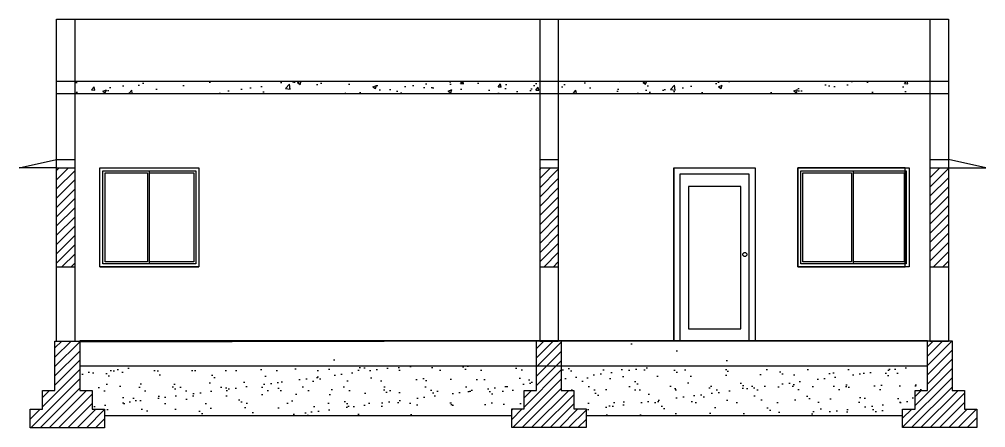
# Model space of a CAD drawing. Header units: inches. Extents: x 10096 to 11008, y 5064 to 5575.
# Drawn here: x 10540 to 11008, y 5377.4 to 5575.4 of the extents above; entities that cross this region are included whole.
import ezdxf

# ---------------------------------------------------------------- set-up
doc = ezdxf.new("R2010")
doc.units = ezdxf.units.IN
doc.layers.get('0').update_dxf_attribs({"true_color": 0xe7f0ff})

# ---------------------------------------------------------------- blocks, each defined once
blk = doc.blocks.new('*U8')
blk.add_lwpolyline([(76.2, 0), (0, 0), (0, 2134), (1000, 2134), (1000, 0), (923.8, 0)])
for points in [[(923.8, 0), (76.2, 0), (76.2, 2057.8), (923.8, 2057.8)], [(177.8, 152.4), (822.2, 152.4), (822.2, 1905.4), (177.8, 1905.4)]]:
    blk.add_lwpolyline(points, close=True)
blk.add_circle((873, 1066.8), 25.4)
blk = doc.blocks.new('*U10')
for p, q in [((1.5, 1.5), (1.5, 46.5)), ((1.5, 46.5), (24, 46.5)), ((24, 1.5), (24, 46.5)), ((24, 46.5), (46.5, 46.5)), ((46.5, 46.5), (46.5, 1.5)), ((24, 1.5), (1.5, 1.5)), ((46.5, 1.5), (24, 1.5))]:
    blk.add_line(p, q)
blk.add_lwpolyline([(0, 0), (0, 48), (48, 48), (48, 0)], close=True)
for points in [[(23, 45.5), (23, 2.5), (2.5, 2.5), (2.5, 45.5), (23, 45.5)], [(24, 45.5), (45.5, 45.5), (45.5, 2.5), (24, 2.5)]]:
    blk.add_lwpolyline(points)
blk = doc.blocks.new('*U12')
for p, q in [((1.5, 1.5), (1.5, 46.5)), ((1.5, 46.5), (27, 46.5)), ((27, 1.5), (27, 46.5)), ((27, 46.5), (52.5, 46.5)), ((52.5, 46.5), (52.5, 1.5)), ((27, 1.5), (1.5, 1.5)), ((52.5, 1.5), (27, 1.5))]:
    blk.add_line(p, q)
blk.add_lwpolyline([(0, 0), (0, 48), (54, 48), (54, 0)], close=True)
for points in [[(26, 45.5), (26, 2.5), (2.5, 2.5), (2.5, 45.5), (26, 45.5)], [(27, 45.5), (51.5, 45.5), (51.5, 2.5), (27, 2.5)]]:
    blk.add_lwpolyline(points)
blk = doc.blocks.new('foundation')
for p, q in [((10557.23, 5419.39), (10569.23, 5419.39)), ((10557.23, 5395.39), (10557.23, 5419.39)), ((10562.52, 5419.36), (10562.52, 5419.36)), ((10569.23, 5419.39), (10569.23, 5395.39)), ((10551.23, 5386.39), (10551.23, 5395.39)), ((10551.23, 5395.39), (10557.23, 5395.39)), ((10569.23, 5395.39), (10575.23, 5395.39)), ((10575.23, 5395.39), (10575.23, 5386.39)), ((10545.23, 5377.39), (10545.23, 5386.39)), ((10545.23, 5386.39), (10551.23, 5386.39)), ((10575.23, 5386.39), (10581.23, 5386.39)), ((10581.23, 5386.39), (10581.23, 5377.39)), ((10581.23, 5377.39), (10545.23, 5377.39))]:
    blk.add_line(p, q)

msp = doc.modelspace()

# ---------------------------------------------------------------- hatches: boundary and pattern name
h = msp.add_hatch()
h.set_pattern_fill('AR-CONC', color=256, scale=20)
h.paths.add_polyline_path([(10792, 5545.36), (10567, 5545.36), (10567, 5539.36), (10792, 5539.36)])
h.paths.add_polyline_path([(10990, 5545.36), (10801, 5545.36), (10801, 5539.36), (10990, 5539.36)])
h.paths.add_polyline_path([(10801, 5545.36), (10792, 5545.36), (10792, 5539.36), (10801, 5539.36)])
h.paths.add_polyline_path([(10567, 5545.36), (10558, 5545.36), (10558, 5539.36), (10567, 5539.36)])
h = msp.add_hatch()
h.set_pattern_fill('AR-CONC', color=256, angle=1)
h.paths.add_polyline_path([(10567, 5545.36), (10558, 5545.36), (10558, 5539.36), (10567, 5539.36)])
h.paths.add_polyline_path([(10990, 5545.36), (10567, 5545.36), (10567, 5539.36), (10990, 5539.36)])
h = msp.add_hatch()
h.set_pattern_fill('AR-CONC', color=256, angle=1)
h.paths.add_polyline_path([(10792, 5545.36), (10567, 5545.36), (10567, 5539.36), (10792, 5539.36)])
h = msp.add_hatch()
h.set_pattern_fill('AR-CONC', color=256, scale=0.1)
h.paths.add_polyline_path([(10792, 5545.36), (10567, 5545.36), (10567, 5539.36), (10792, 5539.36)])
h.paths.add_polyline_path([(10981, 5545.36), (10801, 5545.36), (10801, 5539.36), (10981, 5539.36)])
h = msp.add_hatch()
h.set_pattern_fill('AR-CONC', color=256, angle=10)
h.paths.add_polyline_path([(10979.79, 5419.45), (10784.95, 5419.45), (10569.23, 5419.05), (10569.23, 5407.36), (10979.79, 5407.36)])
h.paths.add_polyline_path([(10790.49, 5419.45), (10784.95, 5419.45), (10569.23, 5419.05), (10569.23, 5407.36), (10790.49, 5407.36)], flags=16)
h = msp.add_hatch()
h.set_pattern_fill('AR-CONC', color=256, scale=2)
h.paths.add_polyline_path([(10979.79, 5419.45), (10896.37, 5419.46), (10896.37, 5419.36), (10893.37, 5419.36), (10860, 5419.36), (10857, 5419.36), (10802.49, 5419.46), (10802.49, 5407.36), (10979.79, 5407.36)])
h.paths.add_polyline_path([(10979.79, 5407.36), (10802.49, 5407.36), (10802.49, 5395.46), (10808.49, 5395.46), (10808.49, 5386.46), (10814.49, 5386.46), (10814.49, 5383.36), (10967.79, 5383.36), (10967.79, 5386.45), (10973.79, 5386.45), (10973.79, 5395.45), (10979.79, 5395.45)])
h = msp.add_hatch()
h.set_pattern_fill('AR-CONC', color=256)
h.paths.add_polyline_path([(10790.49, 5419.36), (10569.23, 5419.36), (10569.23, 5407.36), (10790.49, 5407.36)])
h = msp.add_hatch()
h.set_pattern_fill('AR-CONC', color=256)
h.paths.add_polyline_path([(10790.49, 5419.36), (10569.23, 5419.36), (10569.23, 5407.36), (10790.49, 5407.36)])
h = msp.add_hatch()
h.set_pattern_fill('AR-CONC', color=256)
h.paths.add_polyline_path([(10790.49, 5419.36), (10569.23, 5419.36), (10569.23, 5407.36), (10790.49, 5407.36)])
h = msp.add_hatch()
h.set_pattern_fill('AR-CONC', color=256)
h.paths.add_polyline_path([(10979.79, 5419.36), (10802.49, 5419.36), (10802.49, 5407.36), (10979.79, 5407.36)], flags=17)
h.paths.add_polyline_path([(10979.79, 5419.36), (10802.49, 5419.36), (10802.49, 5407.36), (10979.61, 5407.36), (10979.79, 5407.54)], flags=17)
h = msp.add_hatch()
h.set_pattern_fill('AR-CONC', color=256)
h.paths.add_polyline_path([(10979.79, 5419.36), (10802.49, 5419.36), (10802.49, 5407.36), (10979.61, 5407.36), (10979.79, 5407.54)])
h = msp.add_hatch()
h.set_pattern_fill('AR-CONC', color=256, scale=2)
h.paths.add_polyline_path([(10979.79, 5419.36), (10802.49, 5419.36), (10802.49, 5407.36), (10979.61, 5407.36), (10979.79, 5407.54)])
h = msp.add_hatch()
h.set_pattern_fill('AR-SAND', color=256, scale=5, angle=1)
h.paths.add_polyline_path([(10784.49, 5395.46), (10790.49, 5395.46), (10790.49, 5407.36), (10569.23, 5407.36), (10569.23, 5395.39), (10575.23, 5395.39), (10575.23, 5386.39), (10581.23, 5386.39), (10581.23, 5383.36), (10778.49, 5383.36), (10778.49, 5386.46), (10784.49, 5386.46)])
h.paths.add_polyline_path([(10973.79, 5395.45), (10979.79, 5395.45), (10979.79, 5407.36), (10802.49, 5407.36), (10802.49, 5395.46), (10808.49, 5395.46), (10808.49, 5386.46), (10814.49, 5386.46), (10814.49, 5383.36), (10967.79, 5383.36), (10967.79, 5386.45), (10973.79, 5386.45)])
h = msp.add_hatch()
h.set_pattern_fill('AR-SAND', color=256, scale=0.25)
h.paths.add_polyline_path([(10790.49, 5407.36), (10569.23, 5407.36), (10569.23, 5395.39), (10575.23, 5395.39), (10575.23, 5386.39), (10581.23, 5386.39), (10581.23, 5383.36), (10778.49, 5383.36), (10778.49, 5386.46), (10784.49, 5386.46), (10784.49, 5395.46), (10790.49, 5395.46)])
h.paths.add_polyline_path([(10979.79, 5407.36), (10802.49, 5407.36), (10802.49, 5395.46), (10808.49, 5395.46), (10808.49, 5386.46), (10814.49, 5386.46), (10814.49, 5383.36), (10967.79, 5383.36), (10967.79, 5386.45), (10973.79, 5386.45), (10973.79, 5395.45), (10979.79, 5395.45)])

# ---------------------------------------------------------------- linework, layer by layer
for p, q in [((10558, 5419.36), (10558, 5575.36)), ((10558, 5575.36), (10990, 5575.36)), ((10558, 5575.36), (10990, 5575.36)), ((10567, 5419.36), (10567, 5575.36)), ((10792, 5575.36), (10792, 5419.36)), ((10801, 5575.36), (10801, 5419.36)), ((10981, 5575.36), (10981, 5419.36)), ((10990, 5575.36), (10990, 5419.36)), ((10558, 5545.36), (10990, 5545.36)), ((10558, 5539.36), (10990, 5539.36)), ((10540, 5503.36), (10558, 5507.36)), ((10558, 5507.36), (10567, 5507.36)), ((10792, 5507.36), (10801, 5507.36)), ((10981, 5507.36), (10990, 5507.36)), ((11008, 5503.36), (10990, 5507.36)), ((10558, 5503.36), (10540, 5503.36)), ((10558, 5503.36), (10567, 5503.36)), ((10558, 5503.36), (10567, 5503.36)), ((10579, 5455.36), (10579, 5503.36)), ((10579, 5503.36), (10627, 5503.36)), ((10579, 5503.36), (10627, 5503.36)), ((10579, 5503.36), (10627, 5503.36)), ((10627, 5503.36), (10627, 5455.36)), ((10792, 5503.36), (10801, 5503.36)), ((10792, 5503.36), (10801, 5503.36)), ((10857, 5503.36), (10857, 5419.36)), ((10857, 5503.36), (10896.37, 5503.36)), ((10857, 5503.36), (10896.37, 5503.36)), ((10965, 5503.36), (10917, 5503.36)), ((10917, 5503.36), (10917, 5455.36)), ((10917, 5503.36), (10969, 5503.36)), ((10917, 5503.36), (10969, 5503.36)), ((10969, 5503.36), (10965, 5503.36)), ((10969, 5455.36), (10969, 5503.36)), ((10981, 5503.36), (10990, 5503.36)), ((10981, 5503.36), (10990, 5503.36)), ((10990, 5503.36), (11008, 5503.36)), ((10558, 5455.36), (10567, 5455.36)), ((10579, 5455.36), (10627, 5455.36)), ((10792, 5455.36), (10801, 5455.36)), ((10917, 5455.36), (10969, 5455.36)), ((10981, 5455.36), (10990, 5455.36)), ((10569.23, 5419.05), (10790.49, 5419.46)), ((10790.49, 5419.46), (10802.49, 5419.46)), ((10790.49, 5395.46), (10790.49, 5419.46)), ((10802.49, 5419.46), (10802.49, 5395.46)), ((10802.49, 5419.46), (10979.79, 5419.45)), ((10979.79, 5419.45), (10991.79, 5419.45)), ((10979.79, 5395.45), (10979.79, 5419.45)), ((10991.79, 5419.45), (10991.79, 5395.45)), ((10792, 5419.36), (10801, 5419.36)), ((10801, 5419.36), (10796.5, 5419.36)), ((10981, 5419.36), (10990, 5419.36)), ((10990, 5419.36), (10985.5, 5419.36)), ((10569.23, 5407.36), (10790.49, 5407.36)), ((10802.49, 5407.36), (10979.79, 5407.36)), ((10784.49, 5386.46), (10784.49, 5395.46)), ((10784.49, 5395.46), (10790.49, 5395.46)), ((10802.49, 5395.46), (10808.49, 5395.46)), ((10808.49, 5395.46), (10808.49, 5386.46)), ((10973.79, 5386.45), (10973.79, 5395.45)), ((10973.79, 5395.45), (10979.79, 5395.45)), ((10991.79, 5395.45), (10997.79, 5395.45)), ((10997.79, 5395.45), (10997.79, 5386.45)), ((10581.23, 5383.36), (10778.49, 5383.36)), ((10778.49, 5377.46), (10778.49, 5386.46)), ((10778.49, 5386.46), (10784.49, 5386.46)), ((10808.49, 5386.46), (10814.49, 5386.46)), ((10814.49, 5386.46), (10814.49, 5377.46)), ((10814.49, 5383.36), (10967.79, 5383.36)), ((10967.79, 5377.45), (10967.79, 5386.45)), ((10967.79, 5386.45), (10973.79, 5386.45)), ((10997.79, 5386.45), (11003.79, 5386.45)), ((11003.79, 5386.45), (11003.79, 5377.45)), ((10814.49, 5377.46), (10778.49, 5377.46)), ((11003.79, 5377.45), (10967.79, 5377.45))]:
    msp.add_line(p, q)
at = {"linetype": 'Continuous'}
for p, q in [((10558, 5502.11), (10559.25, 5503.36)), ((10558, 5497.62), (10563.74, 5503.36)), ((10558, 5493.13), (10567, 5502.13)), ((10792, 5502.63), (10792.73, 5503.36)), ((10792, 5498.14), (10797.23, 5503.36)), ((10792, 5493.65), (10801, 5502.65)), ((10981, 5503.04), (10981.32, 5503.36)), ((10981, 5498.55), (10985.81, 5503.36)), ((10981, 5494.06), (10990, 5503.06)), ((10558, 5488.64), (10567, 5497.64)), ((10792, 5489.16), (10801, 5498.16)), ((10981, 5489.57), (10990, 5498.57)), ((10558, 5484.15), (10567, 5493.15)), ((10792, 5484.67), (10801, 5493.67)), ((10981, 5485.08), (10990, 5494.08)), ((10558, 5479.66), (10567, 5488.66)), ((10792, 5480.18), (10801, 5489.18)), ((10981, 5480.59), (10990, 5489.59)), ((10981, 5476.1), (10990, 5485.1)), ((10558, 5475.17), (10567, 5484.17)), ((10792, 5475.69), (10801, 5484.69)), ((10981, 5471.61), (10990, 5480.61)), ((10558, 5470.68), (10567, 5479.68)), ((10792, 5471.2), (10801, 5480.2)), ((10792, 5466.71), (10801, 5475.71)), ((10981, 5467.12), (10990, 5476.12)), ((10558, 5466.19), (10567, 5475.19)), ((10792, 5462.22), (10801, 5471.22)), ((10981, 5462.63), (10990, 5471.63)), ((10558, 5461.7), (10567, 5470.7)), ((10792, 5457.73), (10801, 5466.73)), ((10981, 5458.14), (10990, 5467.14)), ((10558, 5457.21), (10567, 5466.21)), ((10560.64, 5455.36), (10567, 5461.72)), ((10794.13, 5455.36), (10801, 5462.24)), ((10982.71, 5455.36), (10990, 5462.65)), ((10565.13, 5455.36), (10567, 5457.23)), ((10798.62, 5455.36), (10801, 5457.74)), ((10987.2, 5455.36), (10990, 5458.16)), ((10979.79, 5407.54), (10991.7, 5419.45)), ((10557.23, 5416.03), (10560.56, 5419.36)), ((10557.23, 5411.54), (10565.05, 5419.36)), ((10557.23, 5407.05), (10569.23, 5419.05)), ((10790.49, 5415.81), (10794.05, 5419.36)), ((10790.49, 5411.32), (10798.54, 5419.36)), ((10790.49, 5406.83), (10802.49, 5418.83)), ((10979.79, 5416.52), (10982.63, 5419.36)), ((10979.79, 5412.03), (10987.12, 5419.36)), ((10979.79, 5403.05), (10991.79, 5415.05)), ((10557.23, 5402.56), (10569.23, 5414.56)), ((10790.49, 5402.34), (10802.49, 5414.34)), ((10979.79, 5398.56), (10991.79, 5410.56)), ((10551.23, 5387.58), (10569.23, 5405.58)), ((10557.23, 5398.07), (10569.23, 5410.07)), ((10790.49, 5397.85), (10802.49, 5409.85)), ((10973.79, 5388.07), (10991.79, 5406.07)), ((10545.53, 5377.39), (10569.23, 5401.09)), ((10779.08, 5377.46), (10802.49, 5400.87)), ((10784.49, 5387.36), (10802.49, 5405.36)), ((10967.79, 5377.58), (10991.79, 5401.58)), ((10550.02, 5377.39), (10569.23, 5396.6)), ((10783.57, 5377.46), (10802.49, 5396.38)), ((10972.15, 5377.45), (10991.79, 5397.09)), ((10551.23, 5392.07), (10554.55, 5395.39)), ((10554.51, 5377.39), (10572.51, 5395.39)), ((10559, 5377.39), (10575.23, 5393.62)), ((10784.49, 5391.85), (10788.1, 5395.46)), ((10788.06, 5377.46), (10806.06, 5395.46)), ((10792.56, 5377.46), (10808.49, 5393.4)), ((10973.79, 5392.56), (10976.68, 5395.45)), ((10976.64, 5377.45), (10994.64, 5395.45)), ((10981.13, 5377.45), (10997.79, 5394.11)), ((10563.49, 5377.39), (10575.23, 5389.13)), ((10797.05, 5377.46), (10808.49, 5388.91)), ((10985.62, 5377.45), (10997.79, 5389.62)), ((10545.23, 5386.07), (10545.55, 5386.39)), ((10545.23, 5381.58), (10550.04, 5386.39)), ((10567.98, 5377.39), (10576.98, 5386.39)), ((10572.47, 5377.39), (10581.23, 5386.15)), ((10778.49, 5385.85), (10779.1, 5386.46)), ((10778.49, 5381.36), (10783.59, 5386.46)), ((10801.54, 5377.46), (10810.54, 5386.46)), ((10806.03, 5377.46), (10814.49, 5385.93)), ((10967.79, 5382.07), (10972.17, 5386.45)), ((10990.11, 5377.45), (10999.11, 5386.45)), ((10994.6, 5377.45), (11003.6, 5386.45)), ((10999.09, 5377.45), (11003.79, 5382.15)), ((10576.96, 5377.39), (10581.23, 5381.66)), ((10810.52, 5377.46), (10814.49, 5381.44)), ((11003.58, 5377.45), (11003.79, 5377.66))]:
    msp.add_line(p, q, dxfattribs=at)
msp.add_lwpolyline([(10569.23, 5407.36), (10979.79, 5407.36), (10979.79, 5419.45), (10569.23, 5419.45)], close=True)

# ---------------------------------------------------------------- block references
for name, p in [('*U10', (10579, 5455.36)), ('*U12', (10917, 5455.36)), ('foundation', (0, 0))]:
    msp.add_blockref(name, p)
at = {"xscale": 0.03937007874015748, "yscale": 0.03937007874015748, "zscale": 0.03937007874015748}
msp.add_blockref('*U8', (10857, 5419.36), dxfattribs=at)

doc.saveas('drawing.dxf')
